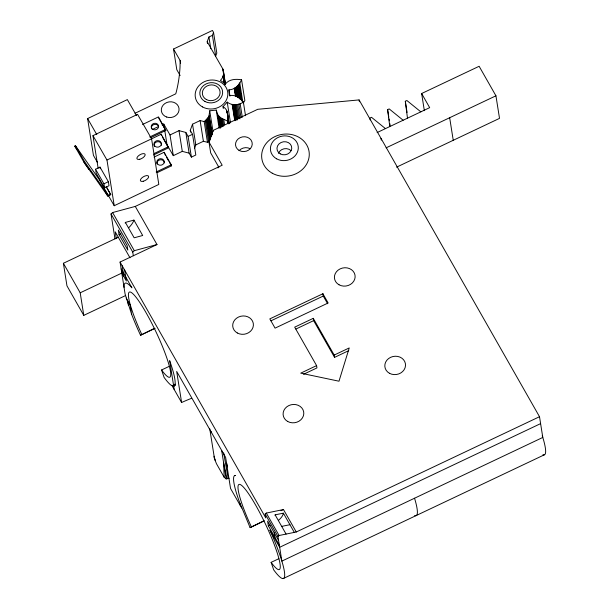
<?xml version="1.0" encoding="UTF-8"?>
<svg xmlns="http://www.w3.org/2000/svg" width="609" height="609" viewBox="0 0 609 609"><rect width="100%" height="100%" fill="white"/><g stroke="black" fill="none" stroke-linecap="round" stroke-linejoin="round"><path stroke-width="0.91" d="M213.531 32.368L212.419 35.345L215.708 56.058L216.812 53.09L213.531 32.368L212.427 30.45L173.527 49.032L180.142 60.55L180.028 66.96A161.91 142.833 -9 0 1 176.267 92.005L175.75 93.824L135 113.289M190.541 132.13L190.252 130.334L192.535 124.19L200.11 120.574L204.175 121.572L205.225 120.803L208.933 116.433L209.709 110.8L216.241 110.077L217.763 114.873L219.765 127.487M227.507 123.581C227.096 117.864 229.669 110.244 223.001 106.727L227.218 102.129C231.96 105.913 238.522 105.174 243.387 102.213L245.534 115.725M243.493 102.761L244.848 100.493L241.567 79.779C235.927 78.888 229.372 79.018 225.444 83.951L220.428 80.38C223.572 77.358 224.569 72.76 222.757 68.817L207.189 41.709L208.933 37.012L212.419 35.345M194.522 148.413L195.824 144.904L192.535 124.19M218.897 167.338L210.684 152.92L208.956 141.996L213.325 130.341L257.729 109.3L359.097 99.914L539.513 416.716L542.794 437.445L281.853 561.11L277.955 536.476L265.166 514.034L266.323 513.067L283.474 509.55L296.263 531.992L539.513 416.716M217.953 167.939L218.578 166.272M243.387 102.213C240.243 97.783 235.211 94.464 229.517 95.605L228.954 89.828C235.074 89.69 239.268 84.925 241.567 79.779M114.979 238.865L111.028 213.949L112.596 212.556L135.282 206.413L222.186 165.229L208.956 141.996M133.333 255.757L132.747 252.073L134.315 250.687L156.993 244.544L135.282 206.413M195.824 144.904L203.398 141.288L207.463 142.293L209.412 140.755L206.124 120.042M277.955 536.476L279.105 535.509L296.263 531.992M131.651 314.373A56.941 8.465 64.6 0 0 139.613 333.26L140.542 335.254L154.625 328.259M235.028 475.446A56.941 8.465 64.6 0 0 239.063 500.963L250.093 527.63L264.177 520.634M97.585 162.618L93.451 155.417L87.605 118.588L127.342 99.61L136.538 115.611M98.14 168.29L92.964 135.647L137.558 114.347L151.565 138.73L158.82 184.428L114.226 205.728L99.061 179.305L75.486 145.772L74.74 146.13L84.392 162.946L88.815 169.241L88.427 168.556M142.552 124.502L158.492 116.89L165.831 130.455L150.727 137.664M152.76 129.275L158.675 126.451M162.055 124.837L163.745 124.023L170.018 134.947L173.306 155.66L182.289 151.367L189.125 153.156L191.401 157.13L195.816 155.013L192.528 134.3L190.252 130.334M110.693 194.301L108.326 195.436L84.75 161.903L84.004 162.26L107.793 196.106L110.754 194.697L106.522 187.047M149.715 136.987L165.656 129.374M114.226 205.728L106.971 160.03L161.24 134.224L168.579 147.789L153.476 154.998M95.552 169.226L99.99 167.11L108.372 181.703L109.011 185.73L104.573 187.846L96.192 173.253L95.552 169.226L103.933 183.819L104.573 187.846M170.018 134.947L179 130.653L185.836 132.442L188.112 136.408L191.401 157.13M188.112 136.408L192.528 134.3M154.146 153.514L168.411 146.708M154.039 157.107L164.11 152.296L171.274 164.773L171.449 165.861L157.183 172.667M103.933 183.819L108.372 181.703M156.178 171.989L171.274 164.773M125.515 295.586L83.776 315.371L66.96 285.842L63.382 263.278L118.344 237.236M389.79 126.558L387.613 109.643L389.181 108.904L403.143 120.232M407.482 118.176L405.305 101.261L406.873 100.515L420.834 111.85M424.351 110.671L421.634 93.527L479.131 66.282L495.939 95.803L499.517 118.367L396.558 167.155M377.108 132.572L429.68 107.656L421.634 93.527M126.132 298.037L130.189 305.17L131.651 314.381L125.096 294.025L120.064 262.045L156.993 244.544M83.776 315.371L80.198 292.807L121.937 273.022M386.114 147.842L495.939 95.803M140.542 335.254L155.135 328.335M175.407 385.36L173.694 386.175L170.825 385.025A56.941 8.465 64.6 0 1 164.11 377.435L161.575 369.975L169.279 366.329M322.884 293.744L269.817 318.895L275.07 328.137L328.144 302.985L322.884 293.744L323.25 296.05L327.634 303.746M271.035 320.791L323.25 296.05M348.767 350.639L334.562 357.369L334.196 355.07L313.277 318.34L294.687 327.147L316.596 365.613L316.962 367.92L303.579 374.261M175.506 384.15L172.073 385.779L181.604 402.511A156.719 138.258 -9 0 1 191.454 398.362M295.898 329.043L313.643 320.638L313.277 318.34M334.196 355.07L349.239 347.937L338.992 381.211L300.709 373.15L316.596 365.613M280.947 510.745L283.474 509.55M250.093 527.63L263.826 521.121M540.609 423.62L279.66 547.285L269.886 530.119L271.979 534.816A56.941 8.465 64.6 0 1 281.031 558.407L282.507 563.287A56.941 8.465 64.6 0 1 273.662 569.811L271.134 562.358A47.022 6.988 64.6 0 0 273.943 543.723A47.022 6.988 64.6 0 0 241.59 485.381A47.022 6.988 64.6 0 0 250.908 525.879L251.304 526.739M271.134 562.358L278.838 558.704M283.246 578.55L544.187 454.885M214.056 456.21A24.581 21.688 -9 0 0 214.52 458.828L216.484 463.761L224.158 477.228L226.167 478.933L229.06 478.392M125.385 222.414L133.927 220.1L142.689 235.493L134.147 237.807L125.385 222.414A12.759 5.702 -29.7 0 1 125.157 223.031M275.047 515.374A6.509 2.908 -29.7 0 0 275.123 514.849L283.36 513.159L294.314 532.395M281.693 526.389L289.937 524.699M235.028 475.454L235.599 475.53M217.763 114.873L220.641 117.781L227.081 120.879M385.451 128.613L371.49 117.286L369.922 118.024L370.173 119.866M74.74 146.13L77.198 149.631M180.127 75.508L176.816 69.746L173.527 49.032M158.66 117.971L165.831 130.455M173.306 155.66L167.033 144.744L164.742 130.334M162.306 136.865L168.13 147.005M165.625 155.714L164.11 152.296M166.516 157.274L168.762 161.179M169.652 162.74L171.449 165.861M87.605 118.588L96.793 134.589M92.964 135.647L106.971 160.03M106.126 186.628L110.754 194.697M105.943 192.878L107.793 196.106M75.486 145.772L84.75 161.903M181.604 402.511L176.686 371.444L225.627 457.374L230.537 488.433L241.743 508.112M313.643 320.638L334.562 357.369M112.596 212.556L134.315 250.687M111.028 213.949L132.747 252.073M119.067 234.709L127.829 250.093L127.098 245.488L118.336 230.103L119.067 234.709A21.026 9.394 -29.7 0 0 120.864 233.689M129.983 257.767L115.23 231.854L116.258 238.363M275.123 514.849L286.078 534.078M266.323 513.067L279.105 535.509M278.572 540.373L267.61 521.137L268.348 525.795L279.303 545.032M121.161 268.95L131.925 287.851L130.288 286.002A56.941 8.465 64.6 0 0 124.046 287.379M121.785 272.954L126.36 280.993L124.632 270.069M63.382 263.278L80.198 292.807M120.064 262.045L265.783 517.932L265.166 514.034M210.836 431.195L211.582 432.755M141.752 334.356L141.349 333.504A47.022 6.988 64.6 0 1 132.039 293.005A47.022 6.988 64.6 0 1 164.392 351.347A47.022 6.988 64.6 0 1 161.575 369.983M542.246 435.648L543.456 439.629A56.941 8.465 64.6 0 1 542.939 454.717M414.531 498.231L415.193 500.408A56.941 8.465 64.6 0 1 414.676 515.503M226.677 463.312L227.568 466.928M226.959 478.621L223.655 463.046L224.158 477.228M228.162 478.369L223.663 452.868M209.146 115.832L212.168 134.528M449.663 117.727L453.241 140.291M405.305 101.261L407.071 112.437M387.613 109.643L388.793 117.095M389.09 118.953L389.379 120.818M389.829 123.612L390.118 125.469M381.006 138.38L381.28 140.108M359.097 99.914L359.386 101.733M239.756 82.801L242.9 102.617M239.124 83.867L241.834 100.98M238.469 84.803L240.753 99.214M237.814 85.618L239.961 99.13M240.167 103.751L242.306 117.263M237.167 86.303L239.025 98.011M236.558 86.881L238.271 97.684M238.88 104.131L241.027 117.644M235.995 87.338L237.563 97.25M235.485 87.704L236.909 96.717M235.051 87.978L236.338 96.085M237.693 104.413L239.976 118.824M234.693 88.168L235.98 96.268M234.427 88.29L235.713 96.397M234.267 88.351L235.554 96.458M236.596 104.596L238.743 118.108M235.614 104.695L237.898 119.105M234.739 104.733L237.167 120.049M233.985 104.718L236.421 120.034M233.354 104.664L235.782 119.981M232.844 104.596L235.272 119.904M232.448 104.512L235.021 120.727M232.174 104.436L234.747 120.643M228.954 89.828L229.958 96.131M223.404 70.994L225.574 84.567M223.145 69.944L225.376 84.407M222.757 68.817L225.185 84.179M223.526 74.838L225.102 84.742M223.427 75.295L224.713 83.403M223.313 75.645L224.599 83.753M223.221 75.897L224.508 84.004M223.122 76.087L224.272 83.296M227.218 102.129L230.507 122.843M227.309 112.003L229.167 123.711M227.111 111.462L229.03 123.361M226.921 111.036L227.21 112.84M227.492 114.644L227.781 116.441M228.071 118.245L228.352 120.049M228.641 121.846L228.923 123.65M227.462 115.223L228.824 123.543M226.51 110.374L227.035 113.198M227.522 117.522L228.527 123.825M223.001 106.727L223.29 108.531M223.739 119.394L224.599 124.799M222.567 118.869L223.709 126.078M208.933 37.012L210.79 48.72M221.531 118.329L222.818 126.436M220.641 117.781L222.072 126.786M219.895 117.233L221.463 127.136M219.27 116.707L220.839 126.619M207.189 41.709L207.471 43.513M218.768 116.228L220.625 127.936M218.38 115.786L220.237 127.494M218.091 115.413L220.093 128.027M217.893 115.101L219.895 127.715M216.241 110.077L219.103 128.088M209.709 110.8L212.998 131.514M209.07 116.083L212.069 135M208.933 116.433L211.787 134.452M208.72 116.867L211.582 134.878M208.423 117.377L211.422 136.294M274.187 532.685L274.925 537.336M208.027 117.963L211.034 136.873M207.517 118.61L210.661 138.426M206.893 119.303L210.181 140.024M205.225 120.803L208.506 141.516M204.175 121.572L207.463 142.293M200.11 120.574L203.398 141.288M180.142 60.55L180.576 63.252M185.836 132.442L189.125 153.156M179 130.653L182.289 151.367M221.661 450.454L226.167 478.933M163.745 124.023L164.46 128.529M209.74 428.721L214.52 458.828M161.24 134.224L161.408 135.305M173.694 386.175L169.652 360.657A56.941 8.465 64.6 0 1 173.694 386.175L174.227 389.562M122.127 265.684L123.863 276.6M127.692 300.777L128.423 305.383M121.663 269.84L122.302 273.86M99.99 167.11L100.249 168.723M240.045 503.62L240.372 505.706M214.985 458.866L215.236 460.564M133.927 220.1A21.026 9.394 -29.7 0 1 128.75 227.697M283.36 513.159A13.474 6.021 -29.7 0 1 278.503 520.314M270.107 525.209A13.474 6.021 -29.7 0 1 268.348 525.795M239.078 150.674A8.389 7.399 -9 0 1 250.253 148.741M278.442 153.316A7.422 6.547 -9 0 1 291.011 150.644M154.214 145.81A3.715 3.273 -9 0 1 157.662 141.699A3.715 3.273 -9 0 1 161.492 145.269M154.458 146.449A3.715 3.273 -9 0 1 154.359 146.244M151.611 128.91A3.715 3.273 -9 0 1 153.894 124.563A3.715 3.273 -9 0 1 158.622 126.581M157.145 164.103A3.715 3.273 -9 0 1 160.144 159.817A3.715 3.273 -9 0 1 164.392 162.885M151.649 128.24L151.534 128.035A3.715 3.273 -9 0 1 155.166 123.269A3.715 3.273 -9 0 1 158.013 128.225A3.715 3.273 -9 0 1 151.649 128.24M154.404 145.574L154.283 145.368A3.715 3.273 -9 0 1 157.921 140.603A3.715 3.273 -9 0 1 160.768 145.559A3.715 3.273 -9 0 1 154.404 145.574M157.267 163.638L157.152 163.44A3.715 3.273 -9 0 1 160.784 158.675A3.715 3.273 -9 0 1 163.631 163.631A3.715 3.273 -9 0 1 157.267 163.638M339.038 284.784A10.383 9.158 -9 0 0 355.116 277.164A10.383 9.158 -9 0 0 340.18 268.858A10.383 9.158 -9 0 0 339.038 284.784M239.246 150.499A8.389 7.399 -9 0 0 252.233 144.341A8.389 7.399 -9 0 0 240.167 137.634A8.389 7.399 -9 0 0 239.246 150.499M287.707 421.481A10.383 9.158 -9 0 0 303.784 413.861A10.383 9.158 -9 0 0 288.849 405.564A10.383 9.158 -9 0 0 287.707 421.481M237.312 332.986A10.383 9.158 -9 0 0 253.39 325.373A10.383 9.158 -9 0 0 238.454 317.068A10.383 9.158 -9 0 0 237.312 332.986M389.433 373.271A10.383 9.158 -9 0 0 405.51 365.659A10.383 9.158 -9 0 0 390.575 357.354A10.383 9.158 -9 0 0 389.433 373.271M272.261 173.215A23.888 21.071 -9 0 0 309.227 155.698A23.888 21.071 -9 0 0 274.88 136.606A23.888 21.071 -9 0 0 272.261 173.215M276.631 158.827A13.984 12.34 -9 0 0 298.281 148.573A13.984 12.34 -9 0 0 278.168 137.39A13.984 12.34 -9 0 0 276.631 158.827M280.262 153.871A7.422 6.547 -9 0 0 291.749 148.429A7.422 6.547 -9 0 0 281.076 142.491A7.422 6.547 -9 0 0 280.262 153.871M206.329 99.526A8.907 7.856 -9 0 0 220.1 92.949A8.907 7.856 -9 0 0 207.258 85.869A8.907 7.856 -9 0 0 206.329 99.526M202.485 106.918A16.397 14.464 -9 0 0 227.827 94.821A16.397 14.464 -9 0 0 204.198 81.789A16.397 14.464 -9 0 0 202.485 106.918M166.683 117.035A8.907 7.856 -9 0 0 179.016 108.44A8.907 7.856 -9 0 0 164.872 103.545A8.907 7.856 -9 0 0 166.683 117.035M204.936 101.444A11.449 10.102 -9 0 0 222.628 93.002A11.449 10.102 -9 0 0 206.124 83.897A11.449 10.102 -9 0 0 204.936 101.444M143.282 181.246A4.644 2.071 -29.9 0 0 148.573 176.245A4.644 2.071 -29.9 0 0 141.699 178.018A4.644 2.071 -29.9 0 0 143.282 181.246M139.796 159.261A4.644 2.071 -29.9 0 0 145.079 154.26A4.644 2.071 -29.9 0 0 138.213 156.033A4.644 2.071 -29.9 0 0 139.796 159.261"/></g></svg>
